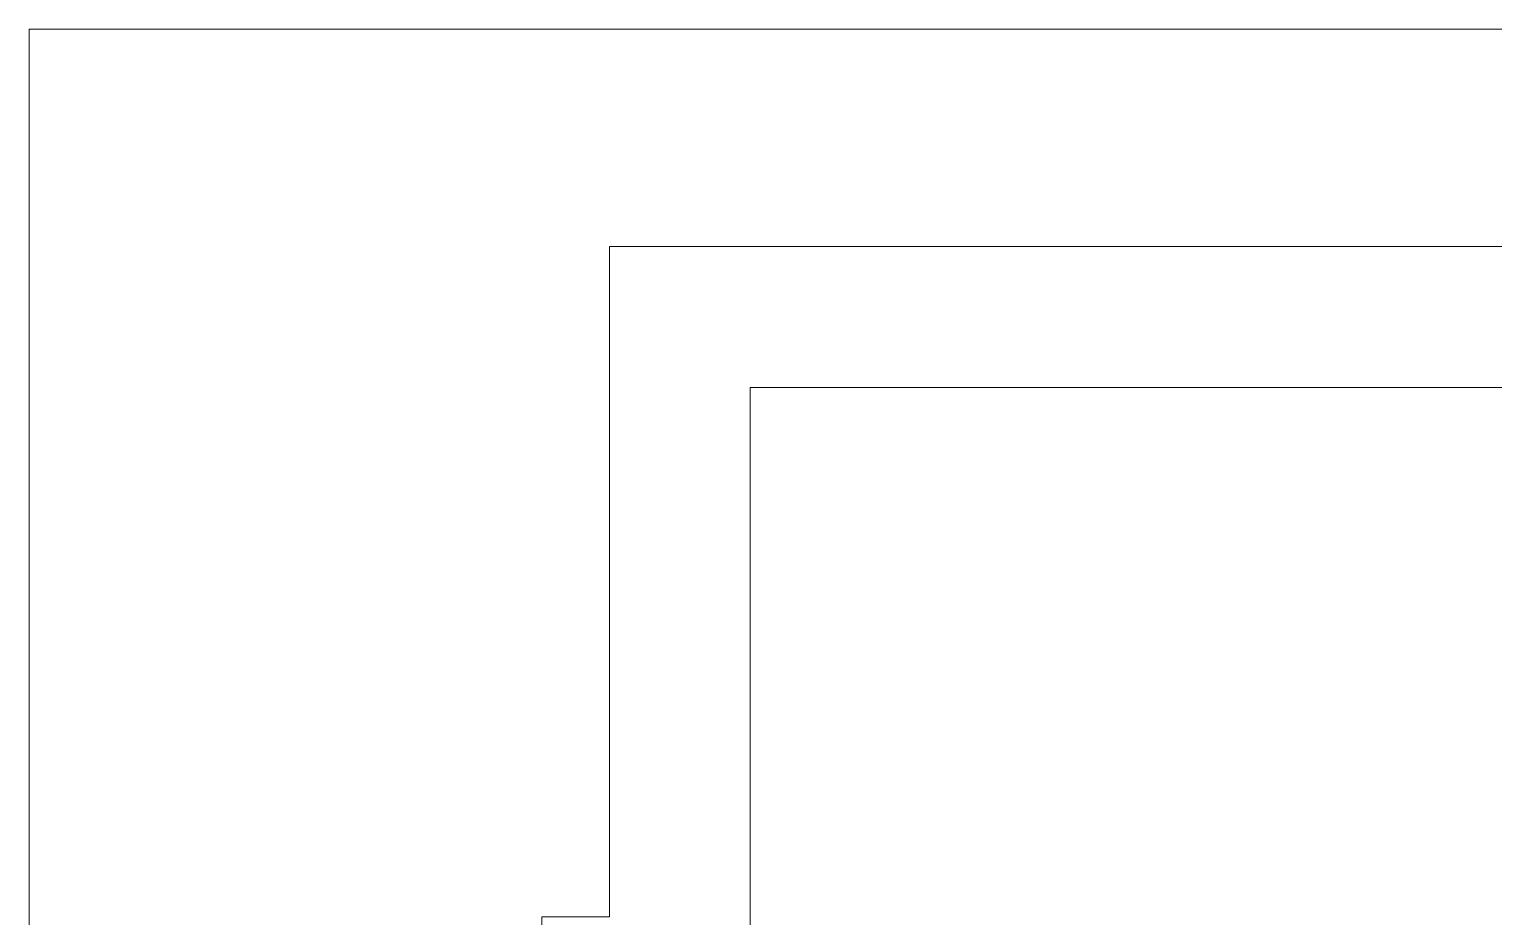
# Model space of a CAD drawing. Header units: metres. Extents: x 1587 to 89247, y -60 to 14723.
# Drawn here: x 1587 to 4188, y 11940 to 13516 of the extents above; entities that cross this region are included whole.
import ezdxf

# ---------------------------------------------------------------- set-up
doc = ezdxf.new("R2010")
doc.units = ezdxf.units.M
doc.header["$LTSCALE"] = 10
doc.layers.get('0').update_dxf_attribs({"color": 253, "lineweight": 0})

msp = doc.modelspace()

# ---------------------------------------------------------------- linework, layer by layer
for p, q in [((15154.2, 13516.2), (1587.2, 13516.2)), ((1587.2, -60.1), (1587.2, 13516.2)), ((2617.6, 13130.3), (2617.6, 11940.3)), ((2617.6, 13130.3), (12093.9, 13130.3)), ((2867.6, 12880.3), (5694.1, 12880.3)), ((2867.6, 12880.3), (2867.6, 11656.5)), ((2497.6, 11940.3), (2497.6, 10490.3)), ((2617.6, 11940.3), (2497.6, 11940.3))]:
    msp.add_line(p, q)

doc.saveas('drawing.dxf')
